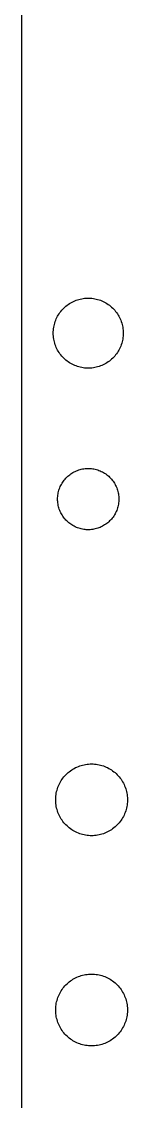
# Model space of a CAD drawing. Header units: metres. Extents: x -5.44 to 3.88, y -4.24 to 5.56.
# Drawn here: x -5.445 to -5.207, y 0.662 to 3.089 of the extents above; entities that cross this region are included whole.
import ezdxf

# ---------------------------------------------------------------- set-up
doc = ezdxf.new("R2010")
doc.units = ezdxf.units.M

msp = doc.modelspace()

# ---------------------------------------------------------------- linework, layer by layer
for p, q in [((-5.44499, 4.56599), (-5.44499, -1.034)), ((-5.34261, 2.45146), (-5.33994, 2.4534)), ((-5.33994, 2.4534), (-5.33719, 2.45523)), ((-5.33719, 2.45523), (-5.33437, 2.45694)), ((-5.33437, 2.45694), (-5.33147, 2.45853)), ((-5.33147, 2.45853), (-5.32852, 2.45999)), ((-5.32852, 2.45999), (-5.3255, 2.46133)), ((-5.3255, 2.46133), (-5.32243, 2.46254)), ((-5.32243, 2.46254), (-5.31932, 2.46362)), ((-5.31932, 2.46362), (-5.31616, 2.46458)), ((-5.31616, 2.46458), (-5.31297, 2.46541)), ((-5.31297, 2.46541), (-5.30975, 2.46608)), ((-5.30975, 2.46608), (-5.30649, 2.46663)), ((-5.30649, 2.46663), (-5.30322, 2.46706)), ((-5.30322, 2.46706), (-5.29994, 2.46733)), ((-5.29994, 2.46733), (-5.29665, 2.46747)), ((-5.29665, 2.46747), (-5.29335, 2.46747)), ((-5.29335, 2.46747), (-5.29005, 2.46733)), ((-5.29005, 2.46733), (-5.28676, 2.46706)), ((-5.28676, 2.46706), (-5.28349, 2.46663)), ((-5.28349, 2.46663), (-5.28024, 2.46608)), ((-5.28024, 2.46608), (-5.27701, 2.46541)), ((-5.27701, 2.46541), (-5.27382, 2.46458)), ((-5.27382, 2.46458), (-5.27066, 2.46362)), ((-5.27066, 2.46362), (-5.26755, 2.46254)), ((-5.26755, 2.46254), (-5.26448, 2.46133)), ((-5.26448, 2.46133), (-5.26147, 2.45999)), ((-5.26147, 2.45999), (-5.25851, 2.45853)), ((-5.25851, 2.45853), (-5.25563, 2.45694)), ((-5.25563, 2.45694), (-5.25281, 2.45523)), ((-5.25281, 2.45523), (-5.25006, 2.4534)), ((-5.25006, 2.4534), (-5.24739, 2.45146)), ((-5.364, 2.42668), (-5.36235, 2.42953)), ((-5.36235, 2.42953), (-5.36058, 2.43231)), ((-5.36058, 2.43231), (-5.35869, 2.43503)), ((-5.35869, 2.43503), (-5.3567, 2.43765)), ((-5.3567, 2.43765), (-5.3546, 2.44019)), ((-5.3546, 2.44019), (-5.35239, 2.44264)), ((-5.35239, 2.44264), (-5.35008, 2.44499)), ((-5.35008, 2.44499), (-5.34769, 2.44725)), ((-5.34769, 2.44725), (-5.34518, 2.44942)), ((-5.34518, 2.44942), (-5.34261, 2.45146)), ((-5.24739, 2.45146), (-5.2448, 2.44942)), ((-5.2448, 2.44942), (-5.24231, 2.44725)), ((-5.24231, 2.44725), (-5.2399, 2.44499)), ((-5.2399, 2.44499), (-5.23759, 2.44264)), ((-5.23759, 2.44264), (-5.23538, 2.44019)), ((-5.23538, 2.44019), (-5.23329, 2.43765)), ((-5.23329, 2.43765), (-5.23129, 2.43503)), ((-5.23129, 2.43503), (-5.22942, 2.43231)), ((-5.22942, 2.43231), (-5.22765, 2.42953)), ((-5.22765, 2.42953), (-5.226, 2.42668)), ((-5.37263, 2.40187), (-5.37201, 2.40511)), ((-5.37201, 2.40511), (-5.37126, 2.40833)), ((-5.37126, 2.40833), (-5.37038, 2.4115)), ((-5.37038, 2.4115), (-5.36935, 2.41464)), ((-5.36935, 2.41464), (-5.36821, 2.41772)), ((-5.36821, 2.41772), (-5.36693, 2.42076)), ((-5.36693, 2.42076), (-5.36552, 2.42375)), ((-5.36552, 2.42375), (-5.364, 2.42668)), ((-5.226, 2.42668), (-5.22447, 2.42375)), ((-5.22447, 2.42375), (-5.22307, 2.42076)), ((-5.22307, 2.42076), (-5.22179, 2.41772)), ((-5.22179, 2.41772), (-5.22063, 2.41464)), ((-5.22063, 2.41464), (-5.21962, 2.4115)), ((-5.21962, 2.4115), (-5.21872, 2.40833)), ((-5.21872, 2.40833), (-5.21797, 2.40511)), ((-5.21797, 2.40511), (-5.21736, 2.40187)), ((-5.37373, 2.38875), (-5.37366, 2.39204)), ((-5.37366, 2.38544), (-5.37373, 2.38875)), ((-5.37366, 2.39204), (-5.37346, 2.39532)), ((-5.37346, 2.38216), (-5.37366, 2.38544)), ((-5.37346, 2.39532), (-5.37311, 2.39861)), ((-5.37311, 2.37888), (-5.37346, 2.38216)), ((-5.37311, 2.39861), (-5.37263, 2.40187)), ((-5.37263, 2.37561), (-5.37311, 2.37888)), ((-5.21736, 2.40187), (-5.21687, 2.39861)), ((-5.21687, 2.37888), (-5.21736, 2.37561)), ((-5.21687, 2.39861), (-5.21652, 2.39532)), ((-5.21652, 2.38216), (-5.21687, 2.37888)), ((-5.21652, 2.39532), (-5.21632, 2.39204)), ((-5.21632, 2.38544), (-5.21652, 2.38216)), ((-5.21632, 2.39204), (-5.21625, 2.38875)), ((-5.21625, 2.38875), (-5.21632, 2.38544)), ((-5.37201, 2.37238), (-5.37263, 2.37561)), ((-5.37126, 2.36916), (-5.37201, 2.37238)), ((-5.37038, 2.36598), (-5.37126, 2.36916)), ((-5.36935, 2.36284), (-5.37038, 2.36598)), ((-5.36821, 2.35976), (-5.36935, 2.36284)), ((-5.36693, 2.35672), (-5.36821, 2.35976)), ((-5.36552, 2.35373), (-5.36693, 2.35672)), ((-5.22307, 2.35672), (-5.22447, 2.35373)), ((-5.22179, 2.35976), (-5.22307, 2.35672)), ((-5.22063, 2.36284), (-5.22179, 2.35976)), ((-5.21962, 2.36598), (-5.22063, 2.36284)), ((-5.21872, 2.36916), (-5.21962, 2.36598)), ((-5.21797, 2.37238), (-5.21872, 2.36916)), ((-5.21736, 2.37561), (-5.21797, 2.37238)), ((-5.364, 2.35081), (-5.36552, 2.35373)), ((-5.36235, 2.34795), (-5.364, 2.35081)), ((-5.36058, 2.34517), (-5.36235, 2.34795)), ((-5.35869, 2.34245), (-5.36058, 2.34517)), ((-5.3567, 2.33983), (-5.35869, 2.34245)), ((-5.3546, 2.3373), (-5.3567, 2.33983)), ((-5.35239, 2.33484), (-5.3546, 2.3373)), ((-5.35008, 2.33249), (-5.35239, 2.33484)), ((-5.34769, 2.33023), (-5.35008, 2.33249)), ((-5.34518, 2.32806), (-5.34769, 2.33023)), ((-5.24231, 2.33023), (-5.2448, 2.32806)), ((-5.2399, 2.33249), (-5.24231, 2.33023)), ((-5.23759, 2.33484), (-5.2399, 2.33249)), ((-5.23538, 2.3373), (-5.23759, 2.33484)), ((-5.23329, 2.33983), (-5.23538, 2.3373)), ((-5.23129, 2.34245), (-5.23329, 2.33983)), ((-5.22942, 2.34517), (-5.23129, 2.34245)), ((-5.22765, 2.34795), (-5.22942, 2.34517)), ((-5.226, 2.35081), (-5.22765, 2.34795)), ((-5.22447, 2.35373), (-5.226, 2.35081)), ((-5.34261, 2.32602), (-5.34518, 2.32806)), ((-5.33994, 2.32408), (-5.34261, 2.32602)), ((-5.33719, 2.32227), (-5.33994, 2.32408)), ((-5.33437, 2.32056), (-5.33719, 2.32227)), ((-5.33147, 2.31895), (-5.33437, 2.32056)), ((-5.32852, 2.31749), (-5.33147, 2.31895)), ((-5.3255, 2.31615), (-5.32852, 2.31749)), ((-5.32243, 2.31494), (-5.3255, 2.31615)), ((-5.31932, 2.31386), (-5.32243, 2.31494)), ((-5.31616, 2.3129), (-5.31932, 2.31386)), ((-5.31297, 2.31209), (-5.31616, 2.3129)), ((-5.30975, 2.3114), (-5.31297, 2.31209)), ((-5.30649, 2.31085), (-5.30975, 2.3114)), ((-5.30322, 2.31042), (-5.30649, 2.31085)), ((-5.29994, 2.31015), (-5.30322, 2.31042)), ((-5.29665, 2.31001), (-5.29994, 2.31015)), ((-5.29335, 2.31001), (-5.29665, 2.31001)), ((-5.29005, 2.31015), (-5.29335, 2.31001)), ((-5.28676, 2.31042), (-5.29005, 2.31015)), ((-5.28349, 2.31085), (-5.28676, 2.31042)), ((-5.28024, 2.3114), (-5.28349, 2.31085)), ((-5.27701, 2.31209), (-5.28024, 2.3114)), ((-5.27382, 2.3129), (-5.27701, 2.31209)), ((-5.27066, 2.31386), (-5.27382, 2.3129)), ((-5.26755, 2.31494), (-5.27066, 2.31386)), ((-5.26448, 2.31615), (-5.26755, 2.31494)), ((-5.26147, 2.31749), (-5.26448, 2.31615)), ((-5.25851, 2.31895), (-5.26147, 2.31749)), ((-5.25563, 2.32056), (-5.25851, 2.31895)), ((-5.25281, 2.32227), (-5.25563, 2.32056)), ((-5.25006, 2.32408), (-5.25281, 2.32227)), ((-5.24739, 2.32602), (-5.25006, 2.32408)), ((-5.2448, 2.32806), (-5.24739, 2.32602)), ((-5.34521, 2.06291), (-5.3432, 2.06497)), ((-5.3432, 2.06497), (-5.34109, 2.06694)), ((-5.34109, 2.06694), (-5.33891, 2.06883)), ((-5.33891, 2.06883), (-5.33665, 2.07062)), ((-5.33665, 2.07062), (-5.33432, 2.07231)), ((-5.33432, 2.07231), (-5.33191, 2.07391)), ((-5.33191, 2.07391), (-5.32944, 2.07541)), ((-5.32944, 2.07541), (-5.32692, 2.0768)), ((-5.32692, 2.0768), (-5.32433, 2.07808)), ((-5.32433, 2.07808), (-5.32169, 2.07925)), ((-5.32169, 2.07925), (-5.31902, 2.08032)), ((-5.31902, 2.08032), (-5.31628, 2.08127)), ((-5.31628, 2.08127), (-5.31352, 2.08211)), ((-5.31352, 2.08211), (-5.31073, 2.08282)), ((-5.31073, 2.08282), (-5.30791, 2.08342)), ((-5.30791, 2.08342), (-5.30505, 2.08389)), ((-5.30505, 2.08389), (-5.3022, 2.08426)), ((-5.3022, 2.08426), (-5.29932, 2.0845)), ((-5.29932, 2.0845), (-5.29643, 2.08463)), ((-5.29643, 2.08463), (-5.29355, 2.08463)), ((-5.29355, 2.08463), (-5.29066, 2.0845)), ((-5.29066, 2.0845), (-5.2878, 2.08426)), ((-5.2878, 2.08426), (-5.28493, 2.08389)), ((-5.28493, 2.08389), (-5.28209, 2.08342)), ((-5.28209, 2.08342), (-5.27927, 2.08282)), ((-5.27927, 2.08282), (-5.27646, 2.08211)), ((-5.27646, 2.08211), (-5.2737, 2.08127)), ((-5.2737, 2.08127), (-5.27098, 2.08032)), ((-5.27098, 2.08032), (-5.2683, 2.07925)), ((-5.2683, 2.07925), (-5.26566, 2.07808)), ((-5.26566, 2.07808), (-5.26308, 2.0768)), ((-5.26308, 2.0768), (-5.26054, 2.07541)), ((-5.26054, 2.07541), (-5.25807, 2.07391)), ((-5.25807, 2.07391), (-5.25568, 2.07231)), ((-5.25568, 2.07231), (-5.25334, 2.07062)), ((-5.25334, 2.07062), (-5.25108, 2.06883)), ((-5.25108, 2.06883), (-5.24889, 2.06694)), ((-5.24889, 2.06694), (-5.2468, 2.06497)), ((-5.2468, 2.06497), (-5.24477, 2.06291)), ((-5.36006, 2.03841), (-5.35905, 2.04111)), ((-5.35905, 2.04111), (-5.35794, 2.04376)), ((-5.35794, 2.04376), (-5.3567, 2.04637)), ((-5.3567, 2.04637), (-5.35536, 2.04893)), ((-5.35536, 2.04893), (-5.35393, 2.05144)), ((-5.35393, 2.05144), (-5.35237, 2.05386)), ((-5.35237, 2.05386), (-5.35074, 2.05624)), ((-5.35074, 2.05624), (-5.34898, 2.05853)), ((-5.34898, 2.05853), (-5.34715, 2.06076)), ((-5.34715, 2.06076), (-5.34521, 2.06291)), ((-5.24477, 2.06291), (-5.24284, 2.06076)), ((-5.24284, 2.06076), (-5.241, 2.05853)), ((-5.241, 2.05853), (-5.23926, 2.05624)), ((-5.23926, 2.05624), (-5.23761, 2.05386)), ((-5.23761, 2.05386), (-5.23605, 2.05144)), ((-5.23605, 2.05144), (-5.23462, 2.04893)), ((-5.23462, 2.04893), (-5.23328, 2.04637)), ((-5.23328, 2.04637), (-5.23206, 2.04376)), ((-5.23206, 2.04376), (-5.23093, 2.04111)), ((-5.23093, 2.04111), (-5.22993, 2.03841)), ((-5.36389, 2.01575), (-5.36383, 2.01863)), ((-5.36383, 2.01286), (-5.36389, 2.01575)), ((-5.36383, 2.01863), (-5.36365, 2.0215)), ((-5.36365, 2.0215), (-5.36334, 2.02438)), ((-5.36334, 2.02438), (-5.36293, 2.02724)), ((-5.36293, 2.02724), (-5.36238, 2.03006)), ((-5.36238, 2.03006), (-5.36172, 2.03288)), ((-5.36172, 2.03288), (-5.36095, 2.03566)), ((-5.36095, 2.03566), (-5.36006, 2.03841)), ((-5.22993, 2.03841), (-5.22903, 2.03566)), ((-5.22903, 2.03566), (-5.22826, 2.03288)), ((-5.22826, 2.03288), (-5.2276, 2.03006)), ((-5.2276, 2.03006), (-5.22707, 2.02724)), ((-5.22707, 2.02724), (-5.22664, 2.02438)), ((-5.22664, 2.02438), (-5.22633, 2.0215)), ((-5.22633, 2.0215), (-5.22615, 2.01863)), ((-5.22615, 2.01863), (-5.22609, 2.01575)), ((-5.22609, 2.01575), (-5.22615, 2.01286)), ((-5.36365, 2.00998), (-5.36383, 2.01286)), ((-5.36334, 2.00711), (-5.36365, 2.00998)), ((-5.36293, 2.00426), (-5.36334, 2.00711)), ((-5.36238, 2.00142), (-5.36293, 2.00426)), ((-5.36172, 1.99861), (-5.36238, 2.00142)), ((-5.36095, 1.99583), (-5.36172, 1.99861)), ((-5.36006, 1.99309), (-5.36095, 1.99583)), ((-5.35905, 1.99037), (-5.36006, 1.99309)), ((-5.35794, 1.98772), (-5.35905, 1.99037)), ((-5.23093, 1.99037), (-5.23206, 1.98772)), ((-5.22993, 1.99309), (-5.23093, 1.99037)), ((-5.22903, 1.99583), (-5.22993, 1.99309)), ((-5.22826, 1.99861), (-5.22903, 1.99583)), ((-5.2276, 2.00142), (-5.22826, 1.99861)), ((-5.22707, 2.00426), (-5.2276, 2.00142)), ((-5.22664, 2.00711), (-5.22707, 2.00426)), ((-5.22633, 2.00998), (-5.22664, 2.00711)), ((-5.22615, 2.01286), (-5.22633, 2.00998)), ((-5.3567, 1.98511), (-5.35794, 1.98772)), ((-5.35536, 1.98254), (-5.3567, 1.98511)), ((-5.35393, 1.98006), (-5.35536, 1.98254)), ((-5.35237, 1.97762), (-5.35393, 1.98006)), ((-5.35074, 1.97525), (-5.35237, 1.97762)), ((-5.34898, 1.97295), (-5.35074, 1.97525)), ((-5.34715, 1.97072), (-5.34898, 1.97295)), ((-5.34521, 1.96858), (-5.34715, 1.97072)), ((-5.3432, 1.96652), (-5.34521, 1.96858)), ((-5.34109, 1.96454), (-5.3432, 1.96652)), ((-5.2468, 1.96652), (-5.24889, 1.96454)), ((-5.24477, 1.96858), (-5.2468, 1.96652)), ((-5.24284, 1.97072), (-5.24477, 1.96858)), ((-5.241, 1.97295), (-5.24284, 1.97072)), ((-5.23926, 1.97525), (-5.241, 1.97295)), ((-5.23761, 1.97762), (-5.23926, 1.97525)), ((-5.23605, 1.98006), (-5.23761, 1.97762)), ((-5.23462, 1.98254), (-5.23605, 1.98006)), ((-5.23328, 1.98511), (-5.23462, 1.98254)), ((-5.23206, 1.98772), (-5.23328, 1.98511)), ((-5.33891, 1.96266), (-5.34109, 1.96454)), ((-5.33665, 1.96086), (-5.33891, 1.96266)), ((-5.33432, 1.95917), (-5.33665, 1.96086)), ((-5.33191, 1.95757), (-5.33432, 1.95917)), ((-5.32944, 1.95607), (-5.33191, 1.95757)), ((-5.32692, 1.95468), (-5.32944, 1.95607)), ((-5.32433, 1.9534), (-5.32692, 1.95468)), ((-5.32169, 1.95222), (-5.32433, 1.9534)), ((-5.31902, 1.95117), (-5.32169, 1.95222)), ((-5.31628, 1.95021), (-5.31902, 1.95117)), ((-5.31352, 1.94939), (-5.31628, 1.95021)), ((-5.31073, 1.94867), (-5.31352, 1.94939)), ((-5.30791, 1.94806), (-5.31073, 1.94867)), ((-5.30505, 1.94759), (-5.30791, 1.94806)), ((-5.3022, 1.94722), (-5.30505, 1.94759)), ((-5.29932, 1.94698), (-5.3022, 1.94722)), ((-5.29643, 1.94685), (-5.29932, 1.94698)), ((-5.29355, 1.94685), (-5.29643, 1.94685)), ((-5.29066, 1.94698), (-5.29355, 1.94685)), ((-5.2878, 1.94722), (-5.29066, 1.94698)), ((-5.28493, 1.94759), (-5.2878, 1.94722)), ((-5.28209, 1.94806), (-5.28493, 1.94759)), ((-5.27927, 1.94867), (-5.28209, 1.94806)), ((-5.27646, 1.94939), (-5.27927, 1.94867)), ((-5.2737, 1.95021), (-5.27646, 1.94939)), ((-5.27098, 1.95117), (-5.2737, 1.95021)), ((-5.2683, 1.95222), (-5.27098, 1.95117)), ((-5.26566, 1.9534), (-5.2683, 1.95222)), ((-5.26308, 1.95468), (-5.26566, 1.9534)), ((-5.26054, 1.95607), (-5.26308, 1.95468)), ((-5.25807, 1.95757), (-5.26054, 1.95607)), ((-5.25568, 1.95917), (-5.25807, 1.95757)), ((-5.25334, 1.96086), (-5.25568, 1.95917)), ((-5.25108, 1.96266), (-5.25334, 1.96086)), ((-5.24889, 1.96454), (-5.25108, 1.96266)), ((-5.33217, 1.40698), (-5.32932, 1.4088)), ((-5.32932, 1.4088), (-5.3264, 1.41049)), ((-5.3264, 1.41049), (-5.32339, 1.41205)), ((-5.32339, 1.41205), (-5.32034, 1.4135)), ((-5.32034, 1.4135), (-5.31723, 1.41481)), ((-5.31723, 1.41481), (-5.31406, 1.41599)), ((-5.31406, 1.41599), (-5.31084, 1.41702)), ((-5.31084, 1.41702), (-5.30759, 1.41794)), ((-5.30759, 1.41794), (-5.30429, 1.4187)), ((-5.30429, 1.4187), (-5.30096, 1.41934)), ((-5.30096, 1.41934), (-5.29762, 1.41983)), ((-5.29762, 1.41983), (-5.29427, 1.42018)), ((-5.29427, 1.42018), (-5.29089, 1.42039)), ((-5.29089, 1.42039), (-5.28751, 1.42047)), ((-5.28751, 1.42047), (-5.28413, 1.42039)), ((-5.28413, 1.42039), (-5.28076, 1.42018)), ((-5.28076, 1.42018), (-5.2774, 1.41983)), ((-5.2774, 1.41983), (-5.27405, 1.41934)), ((-5.27405, 1.41934), (-5.27074, 1.4187)), ((-5.27074, 1.4187), (-5.26744, 1.41794)), ((-5.26744, 1.41794), (-5.26419, 1.41702)), ((-5.26419, 1.41702), (-5.26097, 1.41599)), ((-5.26097, 1.41599), (-5.2578, 1.41481)), ((-5.2578, 1.41481), (-5.25468, 1.4135)), ((-5.25468, 1.4135), (-5.25163, 1.41205)), ((-5.25163, 1.41205), (-5.24863, 1.41049)), ((-5.24863, 1.41049), (-5.2457, 1.4088)), ((-5.2457, 1.4088), (-5.24284, 1.40698)), ((-5.35565, 1.38301), (-5.35379, 1.38582)), ((-5.35379, 1.38582), (-5.35179, 1.38857)), ((-5.35179, 1.38857), (-5.3497, 1.3912)), ((-5.3497, 1.3912), (-5.34749, 1.39377)), ((-5.34749, 1.39377), (-5.34517, 1.39622)), ((-5.34517, 1.39622), (-5.34276, 1.39859)), ((-5.34276, 1.39859), (-5.34026, 1.40086)), ((-5.34026, 1.40086), (-5.33765, 1.40302)), ((-5.33765, 1.40302), (-5.33495, 1.40506)), ((-5.33495, 1.40506), (-5.33217, 1.40698)), ((-5.24284, 1.40698), (-5.24007, 1.40506)), ((-5.24007, 1.40506), (-5.23738, 1.40302)), ((-5.23738, 1.40302), (-5.23477, 1.40086)), ((-5.23477, 1.40086), (-5.23227, 1.39859)), ((-5.23227, 1.39859), (-5.22984, 1.39622)), ((-5.22984, 1.39622), (-5.22754, 1.39377)), ((-5.22754, 1.39377), (-5.22533, 1.3912)), ((-5.22533, 1.3912), (-5.22322, 1.38857)), ((-5.22322, 1.38857), (-5.22124, 1.38582)), ((-5.22124, 1.38582), (-5.21938, 1.38301)), ((-5.36609, 1.3582), (-5.36525, 1.36147)), ((-5.36525, 1.36147), (-5.36427, 1.3647)), ((-5.36427, 1.3647), (-5.36316, 1.36789)), ((-5.36316, 1.36789), (-5.36191, 1.37103)), ((-5.36191, 1.37103), (-5.36053, 1.37413)), ((-5.36053, 1.37413), (-5.35904, 1.37715)), ((-5.35904, 1.37715), (-5.35741, 1.38011)), ((-5.35741, 1.38011), (-5.35565, 1.38301)), ((-5.21938, 1.38301), (-5.21762, 1.38011)), ((-5.21762, 1.38011), (-5.21599, 1.37715)), ((-5.21599, 1.37715), (-5.21449, 1.37413)), ((-5.21449, 1.37413), (-5.2131, 1.37103)), ((-5.2131, 1.37103), (-5.21187, 1.36789)), ((-5.21187, 1.36789), (-5.21075, 1.3647)), ((-5.21075, 1.3647), (-5.20978, 1.36147)), ((-5.20978, 1.36147), (-5.20894, 1.3582)), ((-5.36821, 1.34145), (-5.36806, 1.34483)), ((-5.36821, 1.33807), (-5.36821, 1.34145)), ((-5.36806, 1.3347), (-5.36821, 1.33807)), ((-5.36806, 1.34483), (-5.36778, 1.34821)), ((-5.36778, 1.34821), (-5.36736, 1.35155)), ((-5.36736, 1.35155), (-5.36679, 1.35489)), ((-5.36679, 1.35489), (-5.36609, 1.3582)), ((-5.20894, 1.3582), (-5.20824, 1.35489)), ((-5.20824, 1.35489), (-5.20767, 1.35155)), ((-5.20767, 1.35155), (-5.20724, 1.34821)), ((-5.20724, 1.34821), (-5.20697, 1.34483)), ((-5.20697, 1.34483), (-5.20682, 1.34145)), ((-5.20682, 1.33807), (-5.20697, 1.3347)), ((-5.20682, 1.34145), (-5.20682, 1.33807)), ((-5.36778, 1.33133), (-5.36806, 1.3347)), ((-5.36736, 1.32797), (-5.36778, 1.33133)), ((-5.36679, 1.32465), (-5.36736, 1.32797)), ((-5.36609, 1.32133), (-5.36679, 1.32465)), ((-5.36525, 1.31805), (-5.36609, 1.32133)), ((-5.36427, 1.31482), (-5.36525, 1.31805)), ((-5.36316, 1.31163), (-5.36427, 1.31482)), ((-5.36191, 1.30849), (-5.36316, 1.31163)), ((-5.21187, 1.31163), (-5.2131, 1.30849)), ((-5.21075, 1.31482), (-5.21187, 1.31163)), ((-5.20978, 1.31805), (-5.21075, 1.31482)), ((-5.20894, 1.32133), (-5.20978, 1.31805)), ((-5.20824, 1.32465), (-5.20894, 1.32133)), ((-5.20767, 1.32797), (-5.20824, 1.32465)), ((-5.20724, 1.33133), (-5.20767, 1.32797)), ((-5.20697, 1.3347), (-5.20724, 1.33133)), ((-5.36053, 1.3054), (-5.36191, 1.30849)), ((-5.35904, 1.30237), (-5.36053, 1.3054)), ((-5.35741, 1.29941), (-5.35904, 1.30237)), ((-5.35565, 1.29652), (-5.35741, 1.29941)), ((-5.35379, 1.2937), (-5.35565, 1.29652)), ((-5.35179, 1.29097), (-5.35379, 1.2937)), ((-5.3497, 1.28831), (-5.35179, 1.29097)), ((-5.34749, 1.28575), (-5.3497, 1.28831)), ((-5.22533, 1.28831), (-5.22754, 1.28575)), ((-5.22322, 1.29097), (-5.22533, 1.28831)), ((-5.22124, 1.2937), (-5.22322, 1.29097)), ((-5.21938, 1.29652), (-5.22124, 1.2937)), ((-5.21762, 1.29941), (-5.21938, 1.29652)), ((-5.21599, 1.30237), (-5.21762, 1.29941)), ((-5.21449, 1.3054), (-5.21599, 1.30237)), ((-5.2131, 1.30849), (-5.21449, 1.3054)), ((-5.34517, 1.28329), (-5.34749, 1.28575)), ((-5.34276, 1.28093), (-5.34517, 1.28329)), ((-5.34026, 1.27867), (-5.34276, 1.28093)), ((-5.33765, 1.2765), (-5.34026, 1.27867)), ((-5.33495, 1.27448), (-5.33765, 1.2765)), ((-5.33217, 1.27254), (-5.33495, 1.27448)), ((-5.32932, 1.27072), (-5.33217, 1.27254)), ((-5.3264, 1.26904), (-5.32932, 1.27072)), ((-5.32339, 1.26747), (-5.3264, 1.26904)), ((-5.32034, 1.26604), (-5.32339, 1.26747)), ((-5.31723, 1.26472), (-5.32034, 1.26604)), ((-5.31406, 1.26355), (-5.31723, 1.26472)), ((-5.31084, 1.2625), (-5.31406, 1.26355)), ((-5.30759, 1.2616), (-5.31084, 1.2625)), ((-5.26419, 1.2625), (-5.26744, 1.2616)), ((-5.26097, 1.26355), (-5.26419, 1.2625)), ((-5.2578, 1.26472), (-5.26097, 1.26355)), ((-5.25468, 1.26604), (-5.2578, 1.26472)), ((-5.25163, 1.26747), (-5.25468, 1.26604)), ((-5.24863, 1.26904), (-5.25163, 1.26747)), ((-5.2457, 1.27072), (-5.24863, 1.26904)), ((-5.24284, 1.27254), (-5.2457, 1.27072)), ((-5.24007, 1.27448), (-5.24284, 1.27254)), ((-5.23738, 1.2765), (-5.24007, 1.27448)), ((-5.23477, 1.27867), (-5.23738, 1.2765)), ((-5.23227, 1.28093), (-5.23477, 1.27867)), ((-5.22984, 1.28329), (-5.23227, 1.28093)), ((-5.22754, 1.28575), (-5.22984, 1.28329)), ((-5.30429, 1.26082), (-5.30759, 1.2616)), ((-5.30096, 1.26018), (-5.30429, 1.26082)), ((-5.29762, 1.25969), (-5.30096, 1.26018)), ((-5.29427, 1.25934), (-5.29762, 1.25969)), ((-5.29089, 1.25912), (-5.29427, 1.25934)), ((-5.28751, 1.25905), (-5.29089, 1.25912)), ((-5.28413, 1.25912), (-5.28751, 1.25905)), ((-5.28076, 1.25934), (-5.28413, 1.25912)), ((-5.2774, 1.25969), (-5.28076, 1.25934)), ((-5.27405, 1.26018), (-5.2774, 1.25969)), ((-5.27074, 1.26082), (-5.27405, 1.26018)), ((-5.26744, 1.2616), (-5.27074, 1.26082)), ((-5.30429, 0.946274), (-5.30096, 0.946899)), ((-5.30096, 0.946899), (-5.29762, 0.947388)), ((-5.29762, 0.947388), (-5.29427, 0.947754)), ((-5.29427, 0.947754), (-5.29089, 0.947952)), ((-5.29089, 0.947952), (-5.28751, 0.948029)), ((-5.28751, 0.948029), (-5.28413, 0.947952)), ((-5.28413, 0.947952), (-5.28076, 0.947754)), ((-5.28076, 0.947754), (-5.2774, 0.947388)), ((-5.2774, 0.947388), (-5.27405, 0.946899)), ((-5.27405, 0.946899), (-5.27074, 0.946274)), ((-5.34749, 0.921326), (-5.34517, 0.923798)), ((-5.34517, 0.923798), (-5.34276, 0.926163)), ((-5.34276, 0.926163), (-5.34026, 0.928421)), ((-5.34026, 0.928421), (-5.33765, 0.930573)), ((-5.33765, 0.930573), (-5.33495, 0.932617)), ((-5.33495, 0.932617), (-5.33217, 0.93454)), ((-5.33217, 0.93454), (-5.32932, 0.936356)), ((-5.32932, 0.936356), (-5.3264, 0.938049)), ((-5.3264, 0.938049), (-5.32339, 0.939621)), ((-5.32339, 0.939621), (-5.32034, 0.941055)), ((-5.32034, 0.941055), (-5.31723, 0.942368)), ((-5.31723, 0.942368), (-5.31406, 0.943542)), ((-5.31406, 0.943542), (-5.31084, 0.94458)), ((-5.31084, 0.94458), (-5.30759, 0.945496)), ((-5.30759, 0.945496), (-5.30429, 0.946274)), ((-5.27074, 0.946274), (-5.26744, 0.945496)), ((-5.26744, 0.945496), (-5.26419, 0.94458)), ((-5.26419, 0.94458), (-5.26097, 0.943542)), ((-5.26097, 0.943542), (-5.2578, 0.942368)), ((-5.2578, 0.942368), (-5.25468, 0.941055)), ((-5.25468, 0.941055), (-5.25163, 0.939621)), ((-5.25163, 0.939621), (-5.24863, 0.938049)), ((-5.24863, 0.938049), (-5.2457, 0.936356)), ((-5.2457, 0.936356), (-5.24284, 0.93454)), ((-5.24284, 0.93454), (-5.24007, 0.932617)), ((-5.24007, 0.932617), (-5.23738, 0.930573)), ((-5.23738, 0.930573), (-5.23477, 0.928421)), ((-5.23477, 0.928421), (-5.23227, 0.926163)), ((-5.23227, 0.926163), (-5.22984, 0.923798)), ((-5.22984, 0.923798), (-5.22754, 0.921326)), ((-5.36316, 0.895462), (-5.36191, 0.89859)), ((-5.36191, 0.89859), (-5.36053, 0.901688)), ((-5.36053, 0.901688), (-5.35904, 0.904709)), ((-5.35904, 0.904709), (-5.35741, 0.907669)), ((-5.35741, 0.907669), (-5.35565, 0.910568)), ((-5.35565, 0.910568), (-5.35379, 0.913376)), ((-5.35379, 0.913376), (-5.35179, 0.916122)), ((-5.35179, 0.916122), (-5.3497, 0.918762)), ((-5.3497, 0.918762), (-5.34749, 0.921326)), ((-5.22754, 0.921326), (-5.22533, 0.918762)), ((-5.22533, 0.918762), (-5.22322, 0.916122)), ((-5.22322, 0.916122), (-5.22124, 0.913376)), ((-5.22124, 0.913376), (-5.21938, 0.910568)), ((-5.21938, 0.910568), (-5.21762, 0.907669)), ((-5.21762, 0.907669), (-5.21599, 0.904709)), ((-5.21599, 0.904709), (-5.21449, 0.901688)), ((-5.21449, 0.901688), (-5.2131, 0.89859)), ((-5.2131, 0.89859), (-5.21187, 0.895462)), ((-5.36806, 0.872391), (-5.36778, 0.875763)), ((-5.36778, 0.875763), (-5.36736, 0.879105)), ((-5.36736, 0.879105), (-5.36679, 0.882446)), ((-5.36679, 0.882446), (-5.36609, 0.885757)), ((-5.36609, 0.885757), (-5.36525, 0.889023)), ((-5.36525, 0.889023), (-5.36427, 0.892258)), ((-5.36427, 0.892258), (-5.36316, 0.895462)), ((-5.21187, 0.895462), (-5.21075, 0.892258)), ((-5.21075, 0.892258), (-5.20978, 0.889023)), ((-5.20978, 0.889023), (-5.20894, 0.885757)), ((-5.20894, 0.885757), (-5.20824, 0.882446)), ((-5.20824, 0.882446), (-5.20767, 0.879105)), ((-5.20767, 0.879105), (-5.20724, 0.875763)), ((-5.20724, 0.875763), (-5.20697, 0.872391)), ((-5.36821, 0.869019), (-5.36806, 0.872391)), ((-5.36821, 0.865631), (-5.36821, 0.869019)), ((-5.36806, 0.862259), (-5.36821, 0.865631)), ((-5.36778, 0.858887), (-5.36806, 0.862259)), ((-5.36736, 0.85553), (-5.36778, 0.858887)), ((-5.36679, 0.852203), (-5.36736, 0.85553)), ((-5.36609, 0.848892), (-5.36679, 0.852203)), ((-5.20824, 0.852203), (-5.20894, 0.848892)), ((-5.20767, 0.85553), (-5.20824, 0.852203)), ((-5.20724, 0.858887), (-5.20767, 0.85553)), ((-5.20697, 0.862259), (-5.20724, 0.858887)), ((-5.20697, 0.872391), (-5.20682, 0.869019)), ((-5.20682, 0.865631), (-5.20697, 0.862259)), ((-5.20682, 0.869019), (-5.20682, 0.865631)), ((-5.36525, 0.845612), (-5.36609, 0.848892)), ((-5.36427, 0.842377), (-5.36525, 0.845612)), ((-5.36316, 0.839188), (-5.36427, 0.842377)), ((-5.36191, 0.836044), (-5.36316, 0.839188)), ((-5.36053, 0.832962), (-5.36191, 0.836044)), ((-5.35904, 0.829926), (-5.36053, 0.832962)), ((-5.35741, 0.826965), (-5.35904, 0.829926)), ((-5.35565, 0.824081), (-5.35741, 0.826965)), ((-5.21762, 0.826965), (-5.21938, 0.824081)), ((-5.21599, 0.829926), (-5.21762, 0.826965)), ((-5.21449, 0.832962), (-5.21599, 0.829926)), ((-5.2131, 0.836044), (-5.21449, 0.832962)), ((-5.21187, 0.839188), (-5.2131, 0.836044)), ((-5.21075, 0.842377), (-5.21187, 0.839188)), ((-5.20978, 0.845612), (-5.21075, 0.842377)), ((-5.20894, 0.848892), (-5.20978, 0.845612)), ((-5.35379, 0.821259), (-5.35565, 0.824081)), ((-5.35179, 0.818527), (-5.35379, 0.821259)), ((-5.3497, 0.815872), (-5.35179, 0.818527)), ((-5.34749, 0.813324), (-5.3497, 0.815872)), ((-5.34517, 0.810852), (-5.34749, 0.813324)), ((-5.34276, 0.808487), (-5.34517, 0.810852)), ((-5.34026, 0.806229), (-5.34276, 0.808487)), ((-5.33765, 0.804077), (-5.34026, 0.806229)), ((-5.33495, 0.802032), (-5.33765, 0.804077)), ((-5.33217, 0.800095), (-5.33495, 0.802032)), ((-5.24007, 0.802032), (-5.24284, 0.800095)), ((-5.23738, 0.804077), (-5.24007, 0.802032)), ((-5.23477, 0.806229), (-5.23738, 0.804077)), ((-5.23227, 0.808487), (-5.23477, 0.806229)), ((-5.22984, 0.810852), (-5.23227, 0.808487)), ((-5.22754, 0.813324), (-5.22984, 0.810852)), ((-5.22533, 0.815872), (-5.22754, 0.813324)), ((-5.22322, 0.818527), (-5.22533, 0.815872)), ((-5.22124, 0.821259), (-5.22322, 0.818527)), ((-5.21938, 0.824081), (-5.22124, 0.821259)), ((-5.32932, 0.798279), (-5.33217, 0.800095)), ((-5.3264, 0.7966), (-5.32932, 0.798279)), ((-5.32339, 0.795029), (-5.3264, 0.7966)), ((-5.32034, 0.793594), (-5.32339, 0.795029)), ((-5.31723, 0.792282), (-5.32034, 0.793594)), ((-5.31406, 0.791107), (-5.31723, 0.792282)), ((-5.31084, 0.790054), (-5.31406, 0.791107)), ((-5.30759, 0.789154), (-5.31084, 0.790054)), ((-5.30429, 0.788376), (-5.30759, 0.789154)), ((-5.30096, 0.78775), (-5.30429, 0.788376)), ((-5.29762, 0.787247), (-5.30096, 0.78775)), ((-5.29427, 0.786896), (-5.29762, 0.787247)), ((-5.29089, 0.786682), (-5.29427, 0.786896)), ((-5.28751, 0.786606), (-5.29089, 0.786682)), ((-5.28413, 0.786682), (-5.28751, 0.786606)), ((-5.28076, 0.786896), (-5.28413, 0.786682)), ((-5.2774, 0.787247), (-5.28076, 0.786896)), ((-5.27405, 0.78775), (-5.2774, 0.787247)), ((-5.27074, 0.788376), (-5.27405, 0.78775)), ((-5.26744, 0.789154), (-5.27074, 0.788376)), ((-5.26419, 0.790054), (-5.26744, 0.789154)), ((-5.26097, 0.791107), (-5.26419, 0.790054)), ((-5.2578, 0.792282), (-5.26097, 0.791107)), ((-5.25468, 0.793594), (-5.2578, 0.792282)), ((-5.25163, 0.795029), (-5.25468, 0.793594)), ((-5.24863, 0.7966), (-5.25163, 0.795029)), ((-5.2457, 0.798279), (-5.24863, 0.7966)), ((-5.24284, 0.800095), (-5.2457, 0.798279))]:
    msp.add_line(p, q)

doc.saveas('drawing.dxf')
